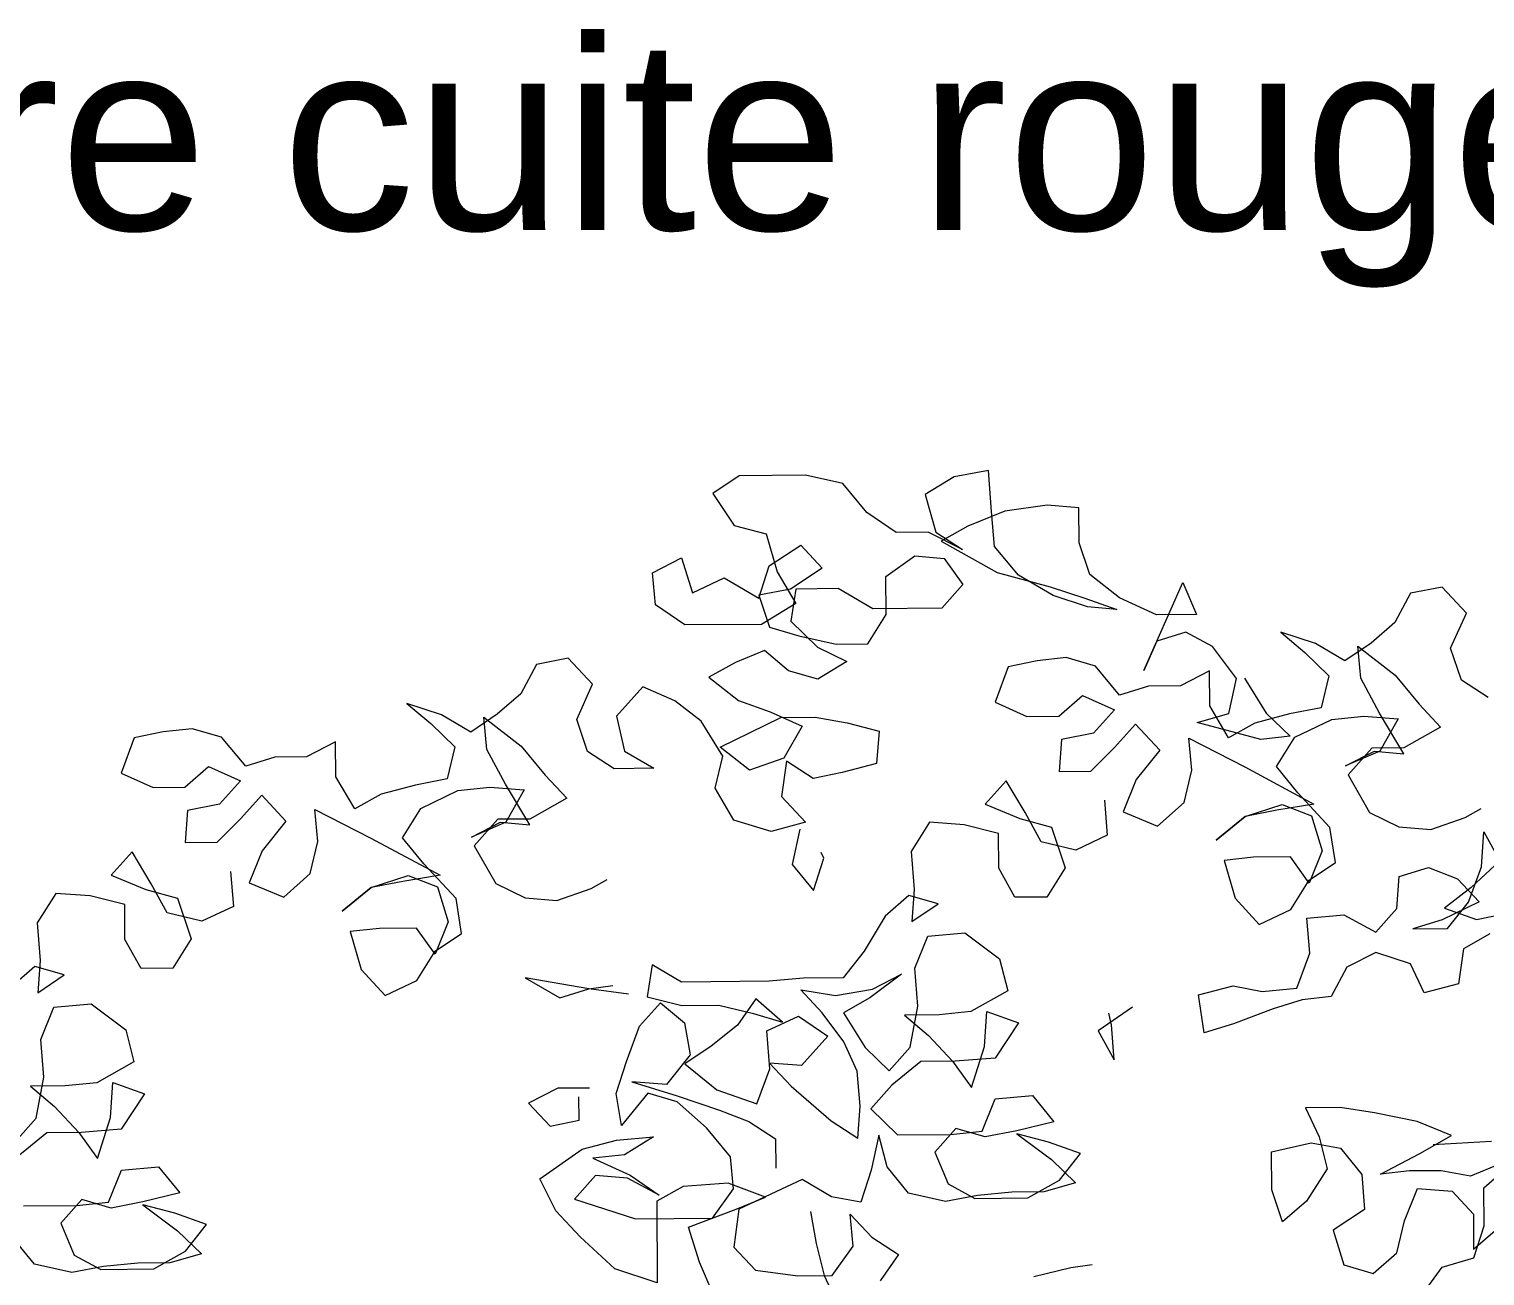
# Model space of a CAD drawing. Header units: millimetres. Extents: x 318905 to 439572, y -5133 to 105868.
# Drawn here: x 350232 to 351567, y 5973 to 7116 of the extents above; entities that cross this region are included whole.
import ezdxf

# ---------------------------------------------------------------- set-up
doc = ezdxf.new("R2010")
doc.units = ezdxf.units.MM
doc.header["$MEASUREMENT"] = 0
doc.layers.add('INTI_Agencement_Stylo_No__102', color=7, linetype='Continuous', lineweight=0, true_color=0xcccccc)
doc.layers.add('INTI_Etiquettes_Stylo_No__1', color=7, linetype='Continuous', lineweight=5)
doc.styles.add('STYLE_GENERE_2', font='Arial')
doc.dimstyles.new('STYLE_GENERE__3', dxfattribs={"dimtxt": 0.18, "dimasz": 182.4, "dimexe": 0.18, "dimexo": 0.0625, "dimgap": 0.09, "dimtad": 0, "dimtih": 1, "dimtoh": 1, "dimdec": 4, "dimzin": 0, "dimdsep": 46, "dimcen": 0.09, "dimadec": 0, "dimazin": 0, "dimtfac": 1, "dimtdec": 4, "dimtmove": 0, "dimatfit": 3, "dimldrblk": 'ARROWHEAD_5', "dimfxl": 0, "dimtolj": 1, "dimtzin": 0, "dimarcsym": 0})

# ---------------------------------------------------------------- blocks, each defined once
blk = doc.blocks.new('arbre6[1]', base_point=(351659.1, -542.5))
at = {"layer": 'INTI_Agencement_Stylo_No__102', "linetype": 'Continuous'}
for p, q in [((350883.1, 6706.6), (350858.9, 6690.4)), ((350943.9, 6707.2), (350883.1, 6706.6)), ((350978, 6699.5), (350943.9, 6707.2)), ((351080.1, 6705.7), (351053.5, 6689.4)), ((351111.7, 6711.4), (351080.1, 6705.7)), ((351114.4, 6673.9), (351111.7, 6711.4)), ((351000.1, 6672.9), (350978, 6699.5)), ((350858.9, 6690.4), (350878.5, 6661.1)), ((351053.5, 6689.4), (351063.5, 6654.7)), ((351165.4, 6679.7), (351126.6, 6674)), ((351194.6, 6677.3), (351165.4, 6679.7)), ((351027, 6654.4), (351000.1, 6672.9)), ((351126.6, 6674), (351092.6, 6660.3)), ((351117.1, 6641.8), (351114.4, 6673.9)), ((351194.9, 6645.2), (351194.6, 6677.3)), ((350878.5, 6661.1), (350907.8, 6653.3)), ((350907.8, 6653.3), (350917.8, 6618.6)), ((351056.2, 6654.7), (351027, 6654.4)), ((351087.9, 6638.9), (351056.2, 6654.7)), ((351063.5, 6654.7), (351087.9, 6638.9)), ((351092.6, 6660.3), (351068.4, 6646.7)), ((350910.4, 6623.9), (350939.5, 6642.9)), ((350939.5, 6642.9), (350959.1, 6621.7)), ((351068.4, 6646.7), (351119.7, 6617.8)), ((351139.2, 6615.3), (351117.1, 6641.8)), ((351204.8, 6615.9), (351194.9, 6645.2)), ((350803.4, 6617.6), (350830.1, 6631.2)), ((350830.1, 6631.2), (350840.1, 6599.2)), ((351017.5, 6614.2), (351044.2, 6633.1)), ((351044.2, 6633.1), (351070.9, 6630.7)), ((351070.9, 6630.7), (351088.1, 6606.8)), ((350806.1, 6588.2), (350803.4, 6617.6)), ((350840.1, 6599.2), (350869.2, 6612.8)), ((350869.2, 6612.8), (350900.9, 6594.4)), ((350900.9, 6594.4), (350910.4, 6623.9)), ((350917.8, 6618.6), (350935, 6589.3)), ((350959.1, 6621.7), (350930.1, 6602.7)), ((351017.8, 6579.4), (351017.5, 6614.2)), ((351119.7, 6617.8), (351168.4, 6604.8)), ((351170.9, 6596.8), (351139.2, 6615.3)), ((351231.8, 6594.7), (351204.8, 6615.9)), ((350930.1, 6602.7), (350900.9, 6597)), ((350934.9, 6602.7), (350930.3, 6573.2)), ((350973.8, 6603.1), (350934.9, 6602.7)), ((351005.6, 6584.6), (350973.8, 6603.1)), ((351088.1, 6606.8), (351068.8, 6585.2)), ((351168.4, 6604.8), (351200.1, 6594.4)), ((351254.1, 6528), (351290, 6608.6)), ((351290, 6608.6), (351302.4, 6579.3)), ((351498.8, 6598.8), (351484.4, 6571.9)), ((351528, 6604.5), (351498.8, 6598.8)), ((351550.1, 6580.6), (351528, 6604.5)), ((350833, 6569.7), (350806.1, 6588.2)), ((350900.9, 6597), (350910.9, 6567.7)), ((350935, 6589.3), (350903.5, 6570.3)), ((351068.8, 6585.2), (351005.6, 6584.6)), ((351202.6, 6586.4), (351170.9, 6596.8)), ((351200.1, 6594.4), (351229.4, 6584)), ((351229.4, 6584), (351202.6, 6586.4)), ((351265.9, 6578.9), (351231.8, 6594.7)), ((350930.3, 6573.2), (350954.8, 6549.4)), ((351001, 6552.5), (351017.8, 6579.4)), ((351302.4, 6579.3), (351265.9, 6578.9)), ((351484.4, 6571.9), (351462.7, 6553)), ((351535.7, 6548.3), (351550.1, 6580.6)), ((350903.5, 6570.3), (350833, 6569.7)), ((350910.9, 6567.7), (350937.7, 6559.9)), ((350937.7, 6559.9), (350971.8, 6552.2)), ((351292.8, 6563.1), (351266.1, 6554.8)), ((351317.2, 6550), (351292.8, 6563.1)), ((351411.6, 6552.6), (351379.9, 6563)), ((351379.9, 6563), (351401.9, 6544.4)), ((350906.1, 6546.2), (350879.5, 6535.3)), ((350928.2, 6527.7), (350906.1, 6546.2)), ((350954.8, 6549.4), (350981.6, 6536.2)), ((350971.8, 6552.2), (351001, 6552.5)), ((351266.1, 6554.8), (351254.1, 6528)), ((351339.3, 6520.7), (351317.2, 6550)), ((351401.9, 6544.4), (351424, 6523.2)), ((351438.5, 6536.7), (351411.6, 6552.6)), ((351462.7, 6553), (351438.5, 6536.7)), ((351453.2, 6520.8), (351450.5, 6550.2)), ((351450.5, 6550.2), (351484.8, 6523.8)), ((351545.6, 6519), (351535.7, 6548.3)), ((350697, 6533.6), (350682.6, 6506.7)), ((350726.2, 6539.3), (350697, 6533.6)), ((350748.3, 6515.4), (350726.2, 6539.3)), ((350879.5, 6535.3), (350855.2, 6521.7)), ((350981.6, 6536.2), (350955, 6519.9)), ((351129.6, 6531.3), (351117.7, 6499)), ((351156.3, 6536.9), (351129.6, 6531.3)), ((351183, 6539.8), (351156.3, 6536.9)), ((351209.9, 6532), (351183, 6539.8)), ((351231.9, 6505.4), (351209.9, 6532)), ((350855.2, 6521.7), (350882.2, 6500.5)), ((350955, 6519.9), (350928.2, 6527.7)), ((351314.5, 6527.6), (351287.8, 6514)), ((351314.7, 6495.5), (351314.5, 6527.6)), ((351332.3, 6488.5), (351339.3, 6520.7)), ((351346.6, 6520.8), (351366.3, 6488.8)), ((351424, 6523.2), (351416.9, 6493.7)), ((351470.5, 6488.8), (351453.2, 6520.8)), ((351484.8, 6523.8), (351506.9, 6497.2)), ((351570.1, 6503.1), (351545.6, 6519)), ((350682.6, 6506.7), (350660.9, 6487.8)), ((350733.9, 6483.1), (350748.3, 6515.4)), ((350794.5, 6513.1), (350770.4, 6486.1)), ((350823.8, 6500), (350794.5, 6513.1)), ((351176.1, 6486.2), (351197.9, 6505.1)), ((351197.9, 6505.1), (351227.2, 6492)), ((351258.6, 6513.7), (351231.9, 6505.4)), ((351287.8, 6514), (351258.6, 6513.7)), ((350609.8, 6487.3), (350578.1, 6497.8)), ((350578.1, 6497.8), (350600.1, 6479.2)), ((350848.2, 6481.5), (350823.8, 6500)), ((350882.2, 6500.5), (350911.4, 6490.1)), ((351117.7, 6499), (351147, 6485.9)), ((351227.2, 6492), (351207.9, 6470.4)), ((351332, 6466.2), (351314.7, 6495.5)), ((351416.9, 6493.7), (351387.8, 6488.1)), ((351506.9, 6497.2), (351526.5, 6476)), ((350600.1, 6479.2), (350622.2, 6458)), ((350636.7, 6471.5), (350609.8, 6487.3)), ((350660.9, 6487.8), (350636.7, 6471.5)), ((350651.4, 6455.6), (350648.8, 6485)), ((350648.8, 6485), (350683, 6458.6)), ((350743.9, 6453.8), (350733.9, 6483.1)), ((350770.4, 6486.1), (350777.9, 6454.1)), ((350867.9, 6449.5), (350848.2, 6481.5)), ((350865.5, 6457.5), (350921.2, 6484.8)), ((350911.4, 6490.1), (350940.7, 6477)), ((350921.2, 6484.8), (350952.8, 6485.1)), ((350952.8, 6485.1), (350982.1, 6480)), ((350982.1, 6480), (351011.3, 6472.2)), ((351147, 6485.9), (351176.1, 6486.2)), ((351227.4, 6457.2), (351246.7, 6478.8)), ((351246.7, 6478.8), (351268.8, 6454.9)), ((351303.2, 6480.2), (351332.3, 6488.5)), ((351361.7, 6464.7), (351303.2, 6480.2)), ((351356.2, 6479.8), (351332, 6466.2)), ((351387.8, 6488.1), (351356.2, 6479.8)), ((351366.3, 6488.8), (351388.4, 6467.6)), ((351392.8, 6466.7), (351426.7, 6483.1)), ((351426.7, 6483.1), (351455.9, 6486)), ((351455.9, 6486), (351487.5, 6483.6)), ((351492.6, 6451.6), (351470.5, 6488.8)), ((351487.5, 6483.6), (351470.7, 6454.1)), ((350327.8, 6466.1), (350315.9, 6433.8)), ((350354.5, 6471.7), (350327.8, 6466.1)), ((350381.2, 6474.6), (350354.5, 6471.7)), ((350408.1, 6466.8), (350381.2, 6474.6)), ((350430.2, 6440.2), (350408.1, 6466.8)), ((350940.7, 6477), (350923.9, 6447.4)), ((351011.3, 6472.2), (351009.1, 6442.8)), ((351178.7, 6464.8), (351176.5, 6435.3)), ((351207.9, 6470.4), (351178.7, 6464.8)), ((351298.1, 6436.4), (351295.5, 6465.8)), ((351295.5, 6465.8), (351346.8, 6439.5)), ((351388.4, 6467.6), (351361.7, 6464.7)), ((351376, 6439.8), (351392.8, 6466.7)), ((351526.5, 6476), (351492.6, 6456.9)), ((350512.7, 6462.4), (350486, 6448.8)), ((350512.9, 6430.3), (350512.7, 6462.4)), ((350622.2, 6458), (350615.1, 6428.5)), ((350668.7, 6423.6), (350651.4, 6455.6)), ((350683, 6458.6), (350705.1, 6432)), ((350768.3, 6437.9), (350743.9, 6453.8)), ((350777.9, 6454.1), (350804.8, 6438.3)), ((350892.4, 6436.4), (350865.5, 6457.5)), ((351205.7, 6435.6), (351227.4, 6457.2)), ((351268.8, 6454.9), (351247.1, 6427.9)), ((351470.7, 6454.1), (351439.2, 6440.4)), ((351439.2, 6440.4), (351465.9, 6454)), ((351463.4, 6456.7), (351441.7, 6432.4)), ((351492.6, 6456.9), (351463.4, 6456.7)), ((351465.9, 6454), (351492.6, 6451.6)), ((350374.3, 6421), (350396.1, 6439.9)), ((350396.1, 6439.9), (350425.4, 6426.8)), ((350456.8, 6448.5), (350430.2, 6440.2)), ((350486, 6448.8), (350456.8, 6448.5)), ((350804.8, 6438.3), (350768.3, 6437.9)), ((350860.9, 6420), (350867.9, 6449.5)), ((350923.9, 6447.4), (350892.4, 6436.4)), ((350926.4, 6444.7), (350921.7, 6412.5)), ((350950.8, 6428.9), (350926.4, 6444.7)), ((351009.1, 6442.8), (350977.5, 6434.5)), ((351346.8, 6439.5), (351410.3, 6405.3)), ((351395.6, 6415.9), (351376, 6439.8)), ((350315.9, 6433.8), (350345.2, 6420.7)), ((350425.4, 6426.8), (350406.1, 6405.2)), ((350530.2, 6401), (350512.9, 6430.3)), ((350615.1, 6428.5), (350586, 6422.9)), ((350705.1, 6432), (350724.7, 6410.8)), ((350977.5, 6434.5), (350950.8, 6428.9)), ((351127.9, 6426.9), (351108.6, 6405.3)), ((351145.2, 6397.6), (351127.9, 6426.9)), ((351176.5, 6435.3), (351205.7, 6435.6)), ((351247.1, 6427.9), (351235.2, 6398.4)), ((351291.1, 6406.9), (351298.1, 6436.4)), ((351441.7, 6432.4), (351461.4, 6397.8)), ((350345.2, 6420.7), (350374.3, 6421)), ((350425.6, 6392), (350444.9, 6413.6)), ((350444.9, 6413.6), (350467, 6389.7)), ((350554.4, 6414.6), (350530.2, 6401)), ((350586, 6422.9), (350554.4, 6414.6)), ((350591, 6401.5), (350624.9, 6417.9)), ((350624.9, 6417.9), (350654.1, 6420.8)), ((350654.1, 6420.8), (350685.7, 6418.4)), ((350690.8, 6386.4), (350668.7, 6423.6)), ((350685.7, 6418.4), (350668.9, 6388.8)), ((350878.1, 6390.7), (350860.9, 6420)), ((350921.7, 6412.5), (350943.8, 6388.7)), ((351425, 6384), (351395.6, 6415.9)), ((350376.9, 6399.6), (350374.7, 6370.1)), ((350406.1, 6405.2), (350376.9, 6399.6)), ((350496.3, 6371.2), (350493.7, 6400.6)), ((350493.7, 6400.6), (350545, 6374.3)), ((350574.2, 6374.6), (350591, 6401.5)), ((350724.7, 6410.8), (350690.8, 6391.7)), ((351108.6, 6405.3), (351140.4, 6392.2)), ((351160, 6370.9), (351145.2, 6397.6)), ((351218.1, 6408.9), (351220.7, 6376.8)), ((351235.2, 6398.4), (351266.9, 6385.3)), ((351266.9, 6385.3), (351291.1, 6406.9)), ((351347.1, 6394), (351381.1, 6405.1)), ((351376.3, 6399.7), (351347.1, 6394)), ((351410.3, 6405.3), (351376.3, 6399.7)), ((351381.1, 6405.1), (351407.9, 6394.6)), ((351461.4, 6397.8), (351488.3, 6384.6)), ((351549, 6393.2), (351563.6, 6401.4)), ((350403.9, 6370.4), (350425.6, 6392)), ((350467, 6389.7), (350445.3, 6362.7)), ((350668.9, 6388.8), (350637.4, 6375.2)), ((350637.4, 6375.2), (350664.1, 6388.8)), ((350661.6, 6391.5), (350639.9, 6367.2)), ((350690.8, 6391.7), (350661.6, 6391.5)), ((350664.1, 6388.8), (350690.8, 6386.4)), ((350912.3, 6380.3), (350878.1, 6390.7)), ((350943.8, 6388.7), (350912.3, 6380.3)), ((351057.7, 6388.8), (351040.8, 6361.8)), ((351089.3, 6386.4), (351057.7, 6388.8)), ((351121, 6378.6), (351089.3, 6386.4)), ((351140.4, 6392.2), (351169.6, 6384.4)), ((351169.6, 6384.4), (351182, 6347)), ((351347.1, 6394), (351320.5, 6372.4)), ((351320.5, 6372.4), (351347.1, 6394)), ((351407.9, 6394.6), (351417.9, 6362.6)), ((351488.3, 6384.6), (351517.5, 6382.2)), ((351517.5, 6382.2), (351549, 6393.2)), ((350489.3, 6341.7), (350496.3, 6371.2)), ((350545, 6374.3), (350608.5, 6340.1)), ((350593.8, 6350.7), (350574.2, 6374.6)), ((350938.5, 6382.3), (350931.5, 6350.1)), ((351121.2, 6346.5), (351121, 6378.6)), ((351191.7, 6363.2), (351160, 6370.9)), ((351220.7, 6376.8), (351191.7, 6363.2)), ((351430.1, 6352), (351425, 6384)), ((351564, 6347.8), (351566.1, 6380)), ((351566.1, 6380), (351580.9, 6353.3)), ((350326.1, 6361.7), (350306.8, 6340.1)), ((350343.4, 6332.4), (350326.1, 6361.7)), ((350374.7, 6370.1), (350403.9, 6370.4)), ((350445.3, 6362.7), (350433.4, 6333.2)), ((350639.9, 6367.2), (350659.6, 6332.6)), ((350960.6, 6355.8), (350958.1, 6361.1)), ((351040.8, 6361.8), (351043.5, 6327.1)), ((351417.9, 6362.6), (351405.9, 6333)), ((350623.2, 6318.8), (350593.8, 6350.7)), ((350931.5, 6350.1), (350951.1, 6326.2)), ((350951.1, 6326.2), (350960.6, 6355.8)), ((351136, 6319.9), (351121.2, 6346.5)), ((351182, 6347), (351165.2, 6320.1)), ((351354.7, 6356.6), (351328, 6353.7)), ((351328, 6353.7), (351337.9, 6319)), ((351388.7, 6356.9), (351354.7, 6356.6)), ((351405.9, 6333), (351388.7, 6356.9)), ((351405.9, 6335.7), (351430.1, 6352)), ((351488.6, 6339.1), (351515.3, 6347.4)), ((351515.3, 6347.4), (351542.1, 6336.9)), ((351552, 6315.6), (351564, 6347.8)), ((351580.9, 6353.3), (351554.4, 6329)), ((350306.8, 6340.1), (350338.6, 6327)), ((350358.2, 6305.7), (350343.4, 6332.4)), ((350416.3, 6343.7), (350418.9, 6311.6)), ((350433.4, 6333.2), (350465.1, 6320.1)), ((350465.1, 6320.1), (350489.3, 6341.7)), ((350545.3, 6328.8), (350579.3, 6339.9)), ((350574.5, 6334.5), (350545.3, 6328.8)), ((350608.5, 6340.1), (350574.5, 6334.5)), ((350579.3, 6339.9), (350606.1, 6329.4)), ((350659.6, 6332.6), (350686.5, 6319.4)), ((350747.2, 6328), (350761.8, 6336.2)), ((351389.1, 6308.8), (351405.9, 6335.7)), ((351486.4, 6309.7), (351488.6, 6339.1)), ((351542.1, 6336.9), (351561.8, 6315.7)), ((350255.9, 6323.5), (350239, 6296.6)), ((350287.5, 6321.2), (350255.9, 6323.5)), ((350319.2, 6313.4), (350287.5, 6321.2)), ((350338.6, 6327), (350367.8, 6319.2)), ((350367.8, 6319.2), (350380.3, 6281.8)), ((350545.3, 6328.8), (350518.7, 6307.2)), ((350518.7, 6307.2), (350545.3, 6328.8)), ((350606.1, 6329.4), (350616.1, 6297.4)), ((350628.3, 6286.8), (350623.2, 6318.8)), ((350686.5, 6319.4), (350715.7, 6317)), ((350715.7, 6317), (350747.2, 6328)), ((351038.7, 6321.7), (351017, 6302.7)), ((351065.5, 6313.9), (351038.7, 6321.7)), ((351043.5, 6327.1), (351041.3, 6297.6)), ((351165.2, 6320.1), (351136, 6319.9)), ((351337.9, 6319), (351360, 6295.1)), ((351554.4, 6329), (351530.2, 6310)), ((350319.4, 6281.3), (350319.2, 6313.4)), ((350389.9, 6298), (350358.2, 6305.7)), ((350418.9, 6311.6), (350389.9, 6298)), ((351041.3, 6297.6), (351065.5, 6313.9)), ((351360, 6295.1), (351389.1, 6308.8)), ((351467.1, 6288.1), (351486.4, 6309.7)), ((351561.8, 6315.7), (351527.8, 6299.3)), ((351530.2, 6310), (351559.5, 6299.6)), ((351532.8, 6291.3), (351552, 6315.6)), ((351559.5, 6299.6), (351586.2, 6305.2)), ((350239, 6296.6), (350241.7, 6261.9)), ((350552.9, 6291.4), (350526.2, 6288.5)), ((350586.9, 6291.7), (350552.9, 6291.4)), ((350604.2, 6267.8), (350586.9, 6291.7)), ((350616.1, 6297.4), (350604.2, 6267.8)), ((351017, 6302.7), (350997.7, 6270.4)), ((351403.8, 6300.9), (351437.8, 6303.9)), ((351406.4, 6268.8), (351403.8, 6300.9)), ((351437.8, 6303.9), (351467.1, 6288.1)), ((351527.8, 6299.3), (351501.1, 6291)), ((351501.1, 6291), (351532.8, 6291.3)), ((350334.2, 6254.7), (350319.4, 6281.3)), ((350380.3, 6281.8), (350363.4, 6254.9)), ((350526.2, 6288.5), (350536.1, 6253.8)), ((350604.1, 6270.5), (350628.3, 6286.8)), ((351044.1, 6254.8), (351056, 6284.3)), ((351056, 6284.3), (351090.1, 6287.3)), ((351090.1, 6287.3), (351121.9, 6263.5)), ((351571.7, 6286.3), (351547.5, 6272.7)), ((350587.3, 6243.6), (350604.1, 6270.5)), ((350997.7, 6270.4), (350978.5, 6246.2)), ((351394.5, 6236.6), (351406.4, 6268.8)), ((351467.2, 6269.3), (351440.6, 6255.7)), ((351498.9, 6258.9), (351467.2, 6269.3)), ((351547.5, 6272.7), (351542.9, 6240.6)), ((350236.9, 6256.5), (350215.2, 6237.5)), ((350263.7, 6248.7), (350236.9, 6256.5)), ((350241.7, 6261.9), (350239.5, 6232.4)), ((350363.4, 6254.9), (350334.2, 6254.7)), ((350536.1, 6253.8), (350558.2, 6229.9)), ((350803.2, 6258), (350798.6, 6228.5)), ((350830.1, 6242.2), (350803.2, 6258)), ((351046.8, 6220), (351044.1, 6254.8)), ((351121.9, 6263.5), (351129.4, 6234.2)), ((351440.6, 6255.7), (351426.2, 6228.8)), ((351511.3, 6232.3), (351498.9, 6258.9)), ((350239.5, 6232.4), (350263.7, 6248.7)), ((350558.2, 6229.9), (350587.3, 6243.6)), ((350745, 6236), (350686.5, 6246.2)), ((350686.5, 6246.2), (350718.3, 6227.8)), ((350745, 6236), (350766.9, 6238.9)), ((350910.4, 6242.9), (350830.1, 6242.2)), ((350942, 6245.8), (350910.4, 6242.9)), ((350978.5, 6246.2), (350942, 6245.8)), ((351032, 6249.3), (351002.9, 6227.7)), ((351005.3, 6235.7), (351032, 6249.3)), ((351304.5, 6230.4), (351336.1, 6238.7)), ((351336.1, 6238.7), (351362.9, 6233.6)), ((351542.9, 6240.6), (351511.3, 6232.3)), ((350718.3, 6227.8), (350745, 6236)), ((350781.5, 6231), (350745, 6236)), ((350798.6, 6228.5), (350830.3, 6220.7)), ((350898.3, 6226.7), (350881.5, 6202.5)), ((350922.8, 6205.5), (350898.3, 6226.7)), ((350959.2, 6213.9), (350939.6, 6235.1)), ((350939.6, 6235.1), (350971.3, 6230)), ((350971.3, 6230), (351005.3, 6235.7)), ((351002.9, 6227.7), (350978.7, 6214.1)), ((351129.4, 6234.2), (351095.5, 6215.1)), ((351309.7, 6195.6), (351304.5, 6230.4)), ((351362.9, 6233.6), (351394.5, 6236.6)), ((351399.5, 6225.9), (351372.8, 6217.6)), ((351426.2, 6228.8), (351399.5, 6225.9)), ((350242.3, 6189.6), (350254.2, 6219.1)), ((350254.2, 6219.1), (350288.3, 6222.1)), ((350288.3, 6222.1), (350320.1, 6198.3)), ((350791.5, 6201.7), (350810.8, 6223.2)), ((350810.8, 6223.2), (350832.8, 6204.7)), ((350830.3, 6220.7), (350864.3, 6221)), ((350864.3, 6221), (350896, 6213.3)), ((350896, 6213.3), (350922.8, 6205.5)), ((350908.3, 6197.4), (350937.4, 6211)), ((350937.4, 6211), (350964.3, 6192.5)), ((350978.9, 6187.3), (350959.2, 6213.9)), ((350978.7, 6214.1), (350998.4, 6182.1)), ((351066.3, 6212.2), (351034.7, 6211.9)), ((351034.7, 6211.9), (351056.7, 6193.3)), ((351039.8, 6182.5), (351046.8, 6220)), ((351095.5, 6215.1), (351066.3, 6212.2)), ((351107.9, 6183.1), (351110.1, 6215.2)), ((351110.1, 6215.2), (351139.3, 6204.8)), ((351243.8, 6219.1), (351212.4, 6197.4)), ((351224.5, 6202.9), (351222, 6213.6)), ((351372.8, 6217.6), (351336.4, 6203.9)), ((350320.1, 6198.3), (350327.6, 6168.9)), ((350779.6, 6169.4), (350791.5, 6201.7)), ((350832.8, 6204.7), (350837.9, 6175.3)), ((350881.5, 6202.5), (350857.3, 6183.5)), ((350911, 6162.6), (350908.3, 6197.4)), ((351139.3, 6204.8), (351117.7, 6172.5)), ((351212.4, 6197.4), (351227.1, 6170.8)), ((351227.1, 6170.8), (351224.5, 6202.9)), ((351336.4, 6203.9), (351309.7, 6195.6)), ((350245, 6154.8), (350242.3, 6189.6)), ((350964.3, 6192.5), (350940.1, 6165.5)), ((350991.3, 6160.6), (350978.9, 6187.3)), ((351056.7, 6193.3), (351078.8, 6169.5)), ((350837.9, 6175.3), (350816.2, 6148.3)), ((350857.3, 6183.5), (350833.1, 6167.2)), ((350998.4, 6182.1), (351020.5, 6160.9)), ((351020.5, 6160.9), (351039.8, 6182.5)), ((351117.7, 6172.5), (351081.2, 6169.5)), ((351096, 6145.5), (351107.9, 6183.1)), ((350327.6, 6168.9), (350293.7, 6149.9)), ((350770.1, 6139.9), (350779.6, 6169.4)), ((350833.1, 6167.2), (350862.5, 6143.4)), ((350899.1, 6130.4), (350911, 6162.6)), ((350940.1, 6165.5), (350910.9, 6167.9)), ((350910.9, 6167.9), (350930.6, 6146.7)), ((350993.9, 6128.5), (350991.3, 6160.6)), ((351049.6, 6169.2), (351023, 6147.5)), ((351081.2, 6169.5), (351049.6, 6169.2)), ((351078.8, 6169.5), (351096, 6145.5)), ((350264.5, 6147), (350232.9, 6146.7)), ((350232.9, 6146.7), (350254.9, 6128.1)), ((350238, 6117.3), (350245, 6154.8)), ((350293.7, 6149.9), (350264.5, 6147)), ((350306.1, 6117.9), (350308.3, 6150)), ((350308.3, 6150), (350337.5, 6139.6)), ((350716.5, 6144.8), (350689.8, 6131.1)), ((350745.7, 6145), (350716.5, 6144.8)), ((350816.2, 6148.3), (350784.6, 6150.7)), ((350784.6, 6150.7), (350826, 6137.7)), ((350930.6, 6146.7), (350967.3, 6114.9)), ((351023, 6147.5), (351003.7, 6125.9)), ((350337.5, 6139.6), (350315.9, 6107.3)), ((350689.8, 6131.1), (350709.5, 6109.9)), ((350736.2, 6115.5), (350736, 6136.9)), ((350775.1, 6110.5), (350770.1, 6139.9)), ((350799.2, 6140.2), (350775.1, 6110.5)), ((350826.1, 6132.4), (350799.2, 6140.2)), ((350826, 6137.7), (350865, 6124.7)), ((350853, 6108.5), (350826.1, 6132.4)), ((350862.5, 6143.4), (350899.1, 6130.4)), ((351106, 6105.5), (351117.9, 6135)), ((351117.9, 6135), (351152, 6138)), ((351152, 6138), (351171.6, 6114.1)), ((350218.7, 6095.7), (350238, 6117.3)), ((350254.9, 6128.1), (350277, 6104.3)), ((350294.2, 6080.3), (350306.1, 6117.9)), ((350865, 6124.7), (350891.9, 6114.2)), ((350991.7, 6099.1), (350993.9, 6128.5)), ((351003.7, 6125.9), (351028.2, 6102.1)), ((351434.2, 6127.2), (351402.6, 6126.9)), ((351402.6, 6126.9), (351415, 6100.2)), ((351465.9, 6122.1), (351434.2, 6127.2)), ((351504.9, 6114.4), (351465.9, 6122.1)), ((350247.8, 6104), (350221.2, 6082.3)), ((350279.4, 6104.3), (350247.8, 6104)), ((350277, 6104.3), (350294.2, 6080.3)), ((350315.9, 6107.3), (350279.4, 6104.3)), ((350709.5, 6109.9), (350736.2, 6115.5)), ((350875.1, 6082), (350853, 6108.5)), ((350891.9, 6114.2), (350916.3, 6098.4)), ((350967.3, 6114.9), (350991.7, 6099.1)), ((351081.7, 6107.9), (351062.4, 6086.3)), ((351076.8, 6102.5), (351106, 6105.5)), ((351108.5, 6100.1), (351081.7, 6107.9)), ((351137.6, 6105.7), (351108.5, 6100.1)), ((351171.6, 6114.1), (351137.6, 6105.7)), ((351536.6, 6101.3), (351504.9, 6114.4)), ((350738.8, 6088.8), (350770.4, 6097.1)), ((350770.4, 6097.1), (350804.4, 6100.1)), ((350804.4, 6100.1), (350777.8, 6083.8)), ((350916.3, 6098.4), (350916.5, 6071.6)), ((351011.2, 6101.9), (351004.1, 6069.7)), ((351018.7, 6072.6), (351011.2, 6101.9)), ((351028.2, 6102.1), (351076.8, 6102.5)), ((351166.9, 6095.3), (351137.6, 6103.1)), ((351137.6, 6103.1), (351169.5, 6079.3)), ((351196.2, 6084.9), (351166.9, 6095.3)), ((351371.3, 6086.4), (351407.7, 6094.8)), ((351407.7, 6094.8), (351434.5, 6089.7)), ((351415, 6100.2), (351422.5, 6070.9)), ((351507.5, 6085), (351536.6, 6101.3)), ((351519.6, 6093.1), (351573.1, 6096.3)), ((350700.1, 6061.6), (350738.8, 6088.8)), ((350777.8, 6083.8), (350748.6, 6080.8)), ((350748.6, 6080.8), (350782.8, 6065.1)), ((350877.7, 6052.5), (350875.1, 6082)), ((351062.4, 6086.3), (351074.7, 6057)), ((351169.5, 6079.3), (351191.5, 6058.1)), ((351176.9, 6060.6), (351196.2, 6084.9)), ((351371.6, 6051.7), (351371.3, 6086.4)), ((351434.5, 6089.7), (351454.2, 6065.8)), ((351471.2, 6065.9), (351507.5, 6085)), ((350304.2, 6040.3), (350316.2, 6069.8)), ((350316.2, 6069.8), (350350.2, 6072.8)), ((350350.2, 6072.8), (350369.8, 6048.9)), ((350751.2, 6064.8), (350731.9, 6043.2)), ((350780.4, 6062.4), (350751.2, 6064.8)), ((350782.8, 6065.1), (350809.7, 6046.6)), ((351004.1, 6069.7), (350994.6, 6040.2)), ((351038.3, 6048.6), (351018.7, 6072.6)), ((351422.5, 6070.9), (351403.3, 6041.2)), ((351454.2, 6065.8), (351456.8, 6033.7)), ((351497.9, 6068.9), (351471.2, 6065.9)), ((351527.1, 6069.1), (351497.9, 6068.9)), ((351553.9, 6064), (351527.1, 6069.1)), ((351580.6, 6075), (351553.9, 6064)), ((351566.2, 6053.4), (351587.9, 6072.3)), ((350714.9, 6032.3), (350700.1, 6061.6)), ((350809.7, 6046.6), (350780.4, 6062.4)), ((350831.5, 6054.8), (350807.3, 6041.2)), ((350872.8, 6057.8), (350831.5, 6054.8)), ((350858.5, 6025.6), (350877.7, 6052.5)), ((350907, 6044.8), (350872.8, 6057.8)), ((350940.9, 6061.1), (350882.7, 6033.8)), ((350967.8, 6045.3), (350940.9, 6061.1)), ((351074.7, 6057), (351099.2, 6043.8)), ((351147.8, 6044.3), (351176.9, 6060.6)), ((351191.5, 6058.1), (351162.4, 6049.8)), ((351381.5, 6022.3), (351371.6, 6051.7)), ((351493.4, 6023.3), (351505.3, 6052.9)), ((351505.3, 6052.9), (351537, 6050.5)), ((351537, 6050.5), (351556.6, 6029.2)), ((351566.4, 6018.6), (351566.2, 6053.4)), ((350226.4, 6036.9), (350275, 6037.3)), ((350279.9, 6042.7), (350260.6, 6021.1)), ((350275, 6037.3), (350304.2, 6040.3)), ((350306.7, 6034.9), (350279.9, 6042.7)), ((350335.8, 6040.5), (350306.7, 6034.9)), ((350369.8, 6048.9), (350335.8, 6040.5)), ((350365.1, 6030.1), (350335.9, 6037.9)), ((350335.9, 6037.9), (350367.7, 6014.1)), ((350731.9, 6043.2), (350787.9, 6025)), ((350807.3, 6041.2), (350807.8, 5966.3)), ((350880.3, 6033.8), (350907, 6044.8)), ((350994.6, 6040.2), (350967.8, 6045.3)), ((351072.4, 6040.9), (351038.3, 6048.6)), ((351101.6, 6046.5), (351072.4, 6040.9)), ((351099.2, 6043.8), (351147.8, 6044.3)), ((351133.2, 6049.5), (351101.6, 6046.5)), ((351162.4, 6049.8), (351133.2, 6049.5)), ((351403.3, 6041.2), (351381.5, 6022.3)), ((350394.4, 6019.7), (350365.1, 6030.1)), ((350737, 6008.4), (350714.9, 6032.3)), ((350787.9, 6025), (350858.5, 6025.6)), ((350836.6, 6017.4), (350880.3, 6033.8)), ((350882.7, 6033.8), (350878.1, 5999)), ((350948.4, 6031.8), (350953.5, 6002.4)), ((350987.6, 6000), (350984.9, 6029.4)), ((350984.9, 6029.4), (351004.6, 6008.2)), ((351456.8, 6033.7), (351427.8, 6014.7)), ((351556.6, 6029.2), (351556.8, 5997.1)), ((350260.6, 6021.1), (350273, 5991.8)), ((350367.7, 6014.1), (350389.7, 5992.9)), ((350375.1, 5995.4), (350394.4, 6019.7)), ((350846.6, 5985.3), (350836.6, 6017.4)), ((351427.8, 6014.7), (351437.8, 5982.7)), ((351486.3, 5993.8), (351493.4, 6023.3)), ((351556.8, 5997.1), (351578.6, 6016.1)), ((351556.9, 5989.1), (351566.4, 6018.6)), ((350236.5, 5983.4), (350216.9, 6007.3)), ((350768.8, 5979.3), (350737, 6008.4)), ((350878.1, 5999), (350897.8, 5977.8)), ((350953.5, 6002.4), (350961, 5973)), ((350968.3, 5973.1), (350987.6, 6000)), ((351004.6, 6008.2), (351029, 5992.3)), ((350273, 5991.8), (350297.4, 5978.6)), ((350331.4, 5984.3), (350299.8, 5981.3)), ((350360.6, 5984.6), (350331.4, 5984.3)), ((350346, 5979.1), (350375.1, 5995.4)), ((350389.7, 5992.9), (350360.6, 5984.6)), ((350859, 5956), (350846.6, 5985.3)), ((351029, 5992.3), (351012.2, 5968.1)), ((351464.6, 5974.9), (351486.3, 5993.8)), ((351527.8, 5980.8), (351556.9, 5989.1)), ((350270.6, 5975.7), (350236.5, 5983.4)), ((350299.8, 5981.3), (350270.6, 5975.7)), ((350297.4, 5978.6), (350346, 5979.1)), ((350807.8, 5966.3), (350768.8, 5979.3)), ((350897.8, 5977.8), (350936.7, 5972.8)), ((350936.7, 5972.8), (350968.3, 5973.1)), ((350961, 5973), (350985.8, 5919.7)), ((351153.2, 5972.1), (351187.2, 5980.4)), ((351187.2, 5980.4), (351206.7, 5983.2)), ((351437.8, 5982.7), (351464.6, 5974.9)), ((351508.5, 5953.9), (351527.8, 5980.8))]:
    blk.add_line(p, q, dxfattribs=at)
blk = doc.blocks.new('ARROWHEAD_5')
at = {"linetype": 'Continuous', "lineweight": 0}
blk.add_hatch(color=0, dxfattribs=at).paths.add_polyline_path([(-1, 0.2679), (0, 0), (-1, -0.2679)])
at = {"color": 0, "linetype": 'Continuous', "lineweight": 0}
blk.add_line((0, 0), (-1, 0), dxfattribs=at)

msp = doc.modelspace()

# ---------------------------------------------------------------- block references
at = {"layer": 'INTI_Agencement_Stylo_No__102', "linetype": 'Continuous'}
msp.add_blockref('arbre6[1]', (351659.099, -542.456), dxfattribs=at)

# ---------------------------------------------------------------- texts
at = {"layer": 'INTI_Etiquettes_Stylo_No__1', "linetype": 'Continuous', "insert": (351794.896, 6879.185), "char_height": 175, "attachment_point": 9, "style": 'STYLE_GENERE_2'}
msp.add_mtext('\\A1;{\\pqr;\\fArial|b0|i0|c0|p34;Tuiles terre cuite rouges}', dxfattribs=at)

# ---------------------------------------------------------------- leaders
at = {"layer": 'INTI_Etiquettes_Stylo_No__1', "linetype": 'Continuous', "annotation_type": 0, "has_hookline": 1, "hookline_direction": 1, "text_width": 2609.72}
msp.add_leader([(354276.781, 6340.206), (352334.896, 6879.185), (351794.986, 6879.185)], dimstyle='STYLE_GENERE__3', dxfattribs=at)

doc.saveas('drawing.dxf')
